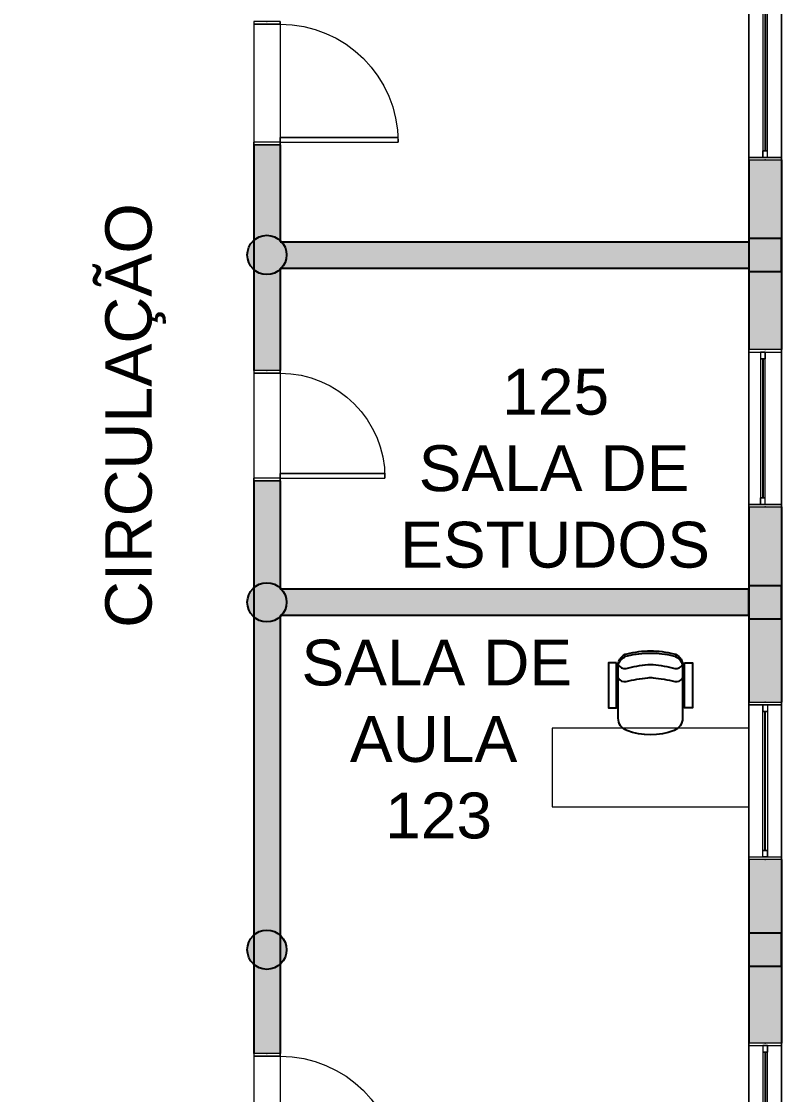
# Model space of a CAD drawing. Header units: metres. Extents: x 512 to 829, y -209 to 245.
# Drawn here: x 688.4 to 694.2, y -95.08 to -86.89 of the extents above; entities that cross this region are included whole.
import ezdxf

# ---------------------------------------------------------------- set-up
doc = ezdxf.new("R2010")
doc.units = ezdxf.units.M
doc.header["$LTSCALE"] = 0.508
doc.set_wipeout_variables(frame=1)
doc.header["$PDSIZE"] = -2
for name, color, linetype, lineweight in [('AMB-NOVOS', 10, 'Continuous', 15), ('None', 7, 'Continuous', 5), ('NãoImprimir', 7, 'Continuous', 5), ('Peitoris', 2, 'Continuous', 5), ('Telhado-Princ', 7, 'Continuous', 5), ('TEXTO', 7, 'Continuous', 15)]:
    doc.layers.add(name, color=color, linetype=linetype, lineweight=lineweight)
doc.layers.add('ARQ-MOB', color=250, linetype='Continuous')
doc.layers.add('ARQ-MOB-CAD', color=250, linetype='Continuous')
doc.styles.add('Arial', font='arial.ttf')

# ---------------------------------------------------------------- blocks, each defined once
blk = doc.blocks.new('Grupo-6493')
at = {"layer": 'None', "color": 7, "linetype": 'Continuous', "lineweight": 5}
for p, q in [((-0.42, 0.1), (-0.42, -0.1)), ((0.42, 0.1), (0.42, -0.1))]:
    blk.add_line(p, q, dxfattribs=at)
blk = doc.blocks.new('Grupo-6494')
at = {"layer": 'None', "color": 7, "linetype": 'Continuous', "lineweight": 5}
for points in [[(-0.42, 0.1), (-0.4, 0.1), (-0.4, -0.1), (-0.42, -0.1)], [(0.4, 0.1), (0.42, 0.1), (0.42, -0.1), (0.4, -0.1)]]:
    blk.add_lwpolyline(points, close=True, dxfattribs=at)
blk = doc.blocks.new('Grupo-6495')
at = {"layer": 'None', "color": 7, "linetype": 'Continuous', "lineweight": 5}
for p, q in [((-0.42, 0.1), (-0.4, 0.1)), ((-0.4, 0.1), (-0.4, -0.1)), ((0.42, 0.1), (0.4, 0.1)), ((0.4, 0.1), (0.4, -0.1)), ((-0.42, -0.1), (-0.4, -0.1)), ((0.42, -0.1), (0.4, -0.1))]:
    blk.add_line(p, q, dxfattribs=at)
at = {"layer": 'None', "color": 7}
for name in ['Grupo-6493', 'Grupo-6494']:
    blk.add_blockref(name, (0, 0), dxfattribs=at)
blk = doc.blocks.new('Grupo-6496')
at = {"layer": 'None', "color": 7, "linetype": 'Continuous', "lineweight": 5}
blk.add_arc((-0.4, 0.1), 0.8, 0, 90, dxfattribs=at)
blk = doc.blocks.new('Grupo-6497')
at = {"layer": 'None', "color": 7, "linetype": 'Continuous', "lineweight": 5}
blk.add_lwpolyline([(-0.4, 0.1), (-0.4, 0.9), (-0.365, 0.9), (-0.365, 0.1)], close=True, dxfattribs=at)
blk = doc.blocks.new('Grupo-6498')
at = {"layer": 'None', "color": 7, "linetype": 'Continuous', "lineweight": 5}
for p, q in [((-0.4, 0.1), (-0.4, 0.9)), ((-0.4, 0.9), (-0.365, 0.9)), ((-0.365, 0.1), (-0.365, 0.9)), ((-0.4, 0.1), (-0.365, 0.1))]:
    blk.add_line(p, q, dxfattribs=at)
at = {"layer": 'None', "color": 7}
blk.add_blockref('Grupo-6497', (0, 0), dxfattribs=at)
blk = doc.blocks.new('Grupo-6499')
at = {"layer": 'Peitoris', "color": 7}
blk.add_blockref('Grupo-6498', (0, 0), dxfattribs=at)
blk = doc.blocks.new('Grupo-6500')
at = {"layer": 'None', "color": 7, "linetype": 'Continuous', "lineweight": 5}
for p, q in [((0.42, 0.1), (-0.42, 0.1)), ((0.42, -0.1), (-0.42, -0.1))]:
    blk.add_line(p, q, dxfattribs=at)
blk = doc.blocks.new('Door (2D)-259')
at = {"layer": 'NãoImprimir', "color": 7, "linetype": 'Continuous', "lineweight": 5}
for p in [(-0.42, 0), (0.42, 0)]:
    blk.add_point(p, dxfattribs=at)
at = {"layer": 'None', "color": 7}
for name in ['Grupo-6499', 'Grupo-6495']:
    blk.add_blockref(name, (0, 0), dxfattribs=at)
at = {"layer": 'Peitoris', "color": 7}
blk.add_blockref('Grupo-6496', (0, 0), dxfattribs=at)
at = {"layer": 'Telhado-Princ', "color": 7}
blk.add_blockref('Grupo-6500', (0, 0), dxfattribs=at)
blk = doc.blocks.new('Grupo-6509')
at = {"layer": 'None', "color": 7, "linetype": 'Continuous', "lineweight": 5}
for p, q in [((-0.47, 0.1), (-0.47, -0.1)), ((0.47, 0.1), (0.47, -0.1))]:
    blk.add_line(p, q, dxfattribs=at)
blk = doc.blocks.new('Grupo-6510')
at = {"layer": 'None', "color": 7, "linetype": 'Continuous', "lineweight": 5}
for points in [[(-0.47, 0.1), (-0.45, 0.1), (-0.45, -0.1), (-0.47, -0.1)], [(0.45, 0.1), (0.47, 0.1), (0.47, -0.1), (0.45, -0.1)]]:
    blk.add_lwpolyline(points, close=True, dxfattribs=at)
blk = doc.blocks.new('Grupo-6511')
at = {"layer": 'None', "color": 7, "linetype": 'Continuous', "lineweight": 5}
for p, q in [((-0.47, 0.1), (-0.45, 0.1)), ((-0.45, 0.1), (-0.45, -0.1)), ((0.47, 0.1), (0.45, 0.1)), ((0.45, 0.1), (0.45, -0.1)), ((-0.47, -0.1), (-0.45, -0.1)), ((0.47, -0.1), (0.45, -0.1))]:
    blk.add_line(p, q, dxfattribs=at)
at = {"layer": 'None', "color": 7}
for name in ['Grupo-6509', 'Grupo-6510']:
    blk.add_blockref(name, (0, 0), dxfattribs=at)
blk = doc.blocks.new('Grupo-6512')
at = {"layer": 'None', "color": 7, "linetype": 'Continuous', "lineweight": 5}
blk.add_arc((-0.45, 0.1), 0.9, 0, 90, dxfattribs=at)
blk = doc.blocks.new('Grupo-6513')
at = {"layer": 'None', "color": 7, "linetype": 'Continuous', "lineweight": 5}
blk.add_lwpolyline([(-0.45, 0.1), (-0.45, 1), (-0.415, 1), (-0.415, 0.1)], close=True, dxfattribs=at)
blk = doc.blocks.new('Grupo-6514')
at = {"layer": 'None', "color": 7, "linetype": 'Continuous', "lineweight": 5}
for p, q in [((-0.45, 0.1), (-0.45, 1)), ((-0.45, 1), (-0.415, 1)), ((-0.415, 0.1), (-0.415, 1)), ((-0.45, 0.1), (-0.415, 0.1))]:
    blk.add_line(p, q, dxfattribs=at)
at = {"layer": 'None', "color": 7}
blk.add_blockref('Grupo-6513', (0, 0), dxfattribs=at)
blk = doc.blocks.new('Grupo-6515')
at = {"layer": 'Peitoris', "color": 7}
blk.add_blockref('Grupo-6514', (0, 0), dxfattribs=at)
blk = doc.blocks.new('Grupo-6516')
at = {"layer": 'None', "color": 7, "linetype": 'Continuous', "lineweight": 5}
for p, q in [((0.47, 0.1), (-0.47, 0.1)), ((0.47, -0.1), (-0.47, -0.1))]:
    blk.add_line(p, q, dxfattribs=at)
blk = doc.blocks.new('Door (2D)-261')
at = {"layer": 'NãoImprimir', "color": 7, "linetype": 'Continuous', "lineweight": 5}
for p in [(-0.47, 0), (0.47, 0)]:
    blk.add_point(p, dxfattribs=at)
at = {"layer": 'None', "color": 7}
for name in ['Grupo-6515', 'Grupo-6511']:
    blk.add_blockref(name, (0, 0), dxfattribs=at)
at = {"layer": 'Peitoris', "color": 7}
blk.add_blockref('Grupo-6512', (0, 0), dxfattribs=at)
at = {"layer": 'Telhado-Princ', "color": 7}
blk.add_blockref('Grupo-6516', (0, 0), dxfattribs=at)
blk = doc.blocks.new('Grupo-6517')
at = {"layer": 'None', "color": 7, "linetype": 'Continuous', "lineweight": 5}
for p, q in [((-0.47, 0.1), (-0.47, -0.1)), ((0.47, 0.1), (0.47, -0.1))]:
    blk.add_line(p, q, dxfattribs=at)
blk = doc.blocks.new('Grupo-6518')
at = {"layer": 'None', "color": 7, "linetype": 'Continuous', "lineweight": 5}
for points in [[(-0.47, 0.1), (-0.45, 0.1), (-0.45, -0.1), (-0.47, -0.1)], [(0.45, 0.1), (0.47, 0.1), (0.47, -0.1), (0.45, -0.1)]]:
    blk.add_lwpolyline(points, close=True, dxfattribs=at)
blk = doc.blocks.new('Grupo-6519')
at = {"layer": 'None', "color": 7, "linetype": 'Continuous', "lineweight": 5}
for p, q in [((-0.47, 0.1), (-0.45, 0.1)), ((-0.45, 0.1), (-0.45, -0.1)), ((0.47, 0.1), (0.45, 0.1)), ((0.45, 0.1), (0.45, -0.1)), ((-0.47, -0.1), (-0.45, -0.1)), ((0.47, -0.1), (0.45, -0.1))]:
    blk.add_line(p, q, dxfattribs=at)
at = {"layer": 'None', "color": 7}
for name in ['Grupo-6517', 'Grupo-6518']:
    blk.add_blockref(name, (0, 0), dxfattribs=at)
blk = doc.blocks.new('Grupo-6520')
at = {"layer": 'None', "color": 7, "linetype": 'Continuous', "lineweight": 5}
blk.add_arc((-0.45, 0.1), 0.9, 0, 90, dxfattribs=at)
blk = doc.blocks.new('Grupo-6521')
at = {"layer": 'None', "color": 7, "linetype": 'Continuous', "lineweight": 5}
blk.add_lwpolyline([(-0.45, 0.1), (-0.45, 1), (-0.415, 1), (-0.415, 0.1)], close=True, dxfattribs=at)
blk = doc.blocks.new('Grupo-6522')
at = {"layer": 'None', "color": 7, "linetype": 'Continuous', "lineweight": 5}
for p, q in [((-0.45, 0.1), (-0.45, 1)), ((-0.45, 1), (-0.415, 1)), ((-0.415, 0.1), (-0.415, 1)), ((-0.45, 0.1), (-0.415, 0.1))]:
    blk.add_line(p, q, dxfattribs=at)
at = {"layer": 'None', "color": 7}
blk.add_blockref('Grupo-6521', (0, 0), dxfattribs=at)
blk = doc.blocks.new('Grupo-6523')
at = {"layer": 'Peitoris', "color": 7}
blk.add_blockref('Grupo-6522', (0, 0), dxfattribs=at)
blk = doc.blocks.new('Grupo-6524')
at = {"layer": 'None', "color": 7, "linetype": 'Continuous', "lineweight": 5}
for p, q in [((0.47, 0.1), (-0.47, 0.1)), ((0.47, -0.1), (-0.47, -0.1))]:
    blk.add_line(p, q, dxfattribs=at)
blk = doc.blocks.new('Door (2D)-262')
at = {"layer": 'NãoImprimir', "color": 7, "linetype": 'Continuous', "lineweight": 5}
for p in [(-0.47, 0), (0.47, 0)]:
    blk.add_point(p, dxfattribs=at)
at = {"layer": 'None', "color": 7}
for name in ['Grupo-6523', 'Grupo-6519']:
    blk.add_blockref(name, (0, 0), dxfattribs=at)
at = {"layer": 'Peitoris', "color": 7}
blk.add_blockref('Grupo-6520', (0, 0), dxfattribs=at)
at = {"layer": 'Telhado-Princ', "color": 7}
blk.add_blockref('Grupo-6524', (0, 0), dxfattribs=at)
blk = doc.blocks.new('Grupo-6677')
at = {"layer": 'None', "color": 7, "linetype": 'Continuous', "lineweight": 5}
for points in [[(-0.6, 0.125), (-0.58095, 0.125), (-0.58095, -0.125), (-0.6, -0.125)], [(0.58095, 0.125), (0.6, 0.125), (0.6, -0.125), (0.58095, -0.125)]]:
    blk.add_lwpolyline(points, close=True, dxfattribs=at)
blk = doc.blocks.new('Grupo-6678')
at = {"layer": 'None', "color": 7, "linetype": 'Continuous', "lineweight": 5}
for p, q in [((-0.6, 0.125), (-0.58095, 0.125)), ((-0.58095, 0.125), (-0.58095, -0.125)), ((0.6, 0.125), (0.58095, 0.125)), ((0.58095, 0.125), (0.58095, -0.125)), ((-0.6, -0.125), (-0.58095, -0.125)), ((0.6, -0.125), (0.58095, -0.125))]:
    blk.add_line(p, q, dxfattribs=at)
at = {"layer": 'None', "color": 7}
blk.add_blockref('Grupo-6677', (0, 0), dxfattribs=at)
blk = doc.blocks.new('Grupo-6679')
at = {"layer": 'None', "color": 7, "linetype": 'Continuous', "lineweight": 5}
for p, q in [((-0.58095, 0.034925), (-0.58095, 0)), ((0.58095, 0.034925), (0.58095, 0))]:
    blk.add_line(p, q, dxfattribs=at)
blk = doc.blocks.new('Grupo-6680')
at = {"layer": 'None', "color": 7, "linetype": 'Continuous', "lineweight": 5}
for points in [[(-0.58095, 0.034925), (-0.53015, 0.034925), (-0.53015, 0), (-0.58095, 0)], [(0.53015, 0.034925), (0.58095, 0.034925), (0.58095, 0), (0.53015, 0)]]:
    blk.add_lwpolyline(points, close=True, dxfattribs=at)
blk = doc.blocks.new('Grupo-6681')
at = {"layer": 'None', "color": 7, "linetype": 'Continuous', "lineweight": 5}
for p, q in [((-0.58095, 0.034925), (-0.53015, 0.034925)), ((-0.58095, 0), (-0.53015, 0)), ((-0.53015, 0.034925), (-0.53015, 0)), ((0.58095, 0.034925), (0.53015, 0.034925)), ((0.53015, 0.034925), (0.53015, 0)), ((0.58095, 0), (0.53015, 0))]:
    blk.add_line(p, q, dxfattribs=at)
blk.add_lwpolyline([(-0.53015, 0.034925), (0.53015, 0.034925), (0.53015, 0), (-0.53015, 0)], close=True, dxfattribs=at)
at = {"layer": 'None', "color": 7}
for name in ['Grupo-6679', 'Grupo-6680']:
    blk.add_blockref(name, (0, 0), dxfattribs=at)
blk = doc.blocks.new('Grupo-6683')
at = {"layer": 'None', "color": 7, "linetype": 'Continuous', "lineweight": 25}
for p, q in [((-0.5302, 0.0181), (0.5302, 0.0181)), ((-0.5302, 0.0168), (0.5302, 0.0168))]:
    blk.add_line(p, q, dxfattribs=at)
blk = doc.blocks.new('Grupo-6684')
at = {"layer": 'None', "color": 7, "linetype": 'Continuous', "lineweight": 20}
for p, q in [((0.6, 0.125), (-0.6, 0.125)), ((0.6, -0.125), (-0.6, -0.125))]:
    blk.add_line(p, q, dxfattribs=at)
blk = doc.blocks.new('Window (2D)-524')
at = {"color": 7, "linetype": 'Continuous', "lineweight": 5}
blk.add_wipeout([(-0.6, 0.125), (0.6, 0.125), (0.6, -0.125), (-0.6, -0.125)], dxfattribs=at).dxf.layer = 'None'
at = {"layer": 'None', "color": 7, "linetype": 'Continuous', "lineweight": 5}
for p, q in [((-0.6, 0.125), (0.6, 0.125)), ((-0.6, -0.125), (0.6, -0.125))]:
    blk.add_line(p, q, dxfattribs=at)
at = {"layer": 'NãoImprimir', "linetype": 'Continuous'}
for p in [(-0.6, 0), (0.6, 0)]:
    blk.add_point(p, dxfattribs=at)
at = {"layer": 'None', "color": 7}
blk.add_blockref('Grupo-6678', (0, 0), dxfattribs=at)
at = {"layer": 'Peitoris'}
for name in ['Grupo-6681', 'Grupo-6683']:
    blk.add_blockref(name, (0, 0), dxfattribs=at)
at = {"layer": 'Telhado-Princ'}
blk.add_blockref('Grupo-6684', (0, 0), dxfattribs=at)
blk = doc.blocks.new('Grupo-6717')
at = {"layer": 'None', "color": 7, "linetype": 'Continuous', "lineweight": 5}
for points in [[(-0.6, 0.125), (-0.58095, 0.125), (-0.58095, -0.125), (-0.6, -0.125)], [(0.58095, 0.125), (0.6, 0.125), (0.6, -0.125), (0.58095, -0.125)]]:
    blk.add_lwpolyline(points, close=True, dxfattribs=at)
blk = doc.blocks.new('Grupo-6718')
at = {"layer": 'None', "color": 7, "linetype": 'Continuous', "lineweight": 5}
for p, q in [((-0.6, 0.125), (-0.58095, 0.125)), ((-0.58095, 0.125), (-0.58095, -0.125)), ((0.6, 0.125), (0.58095, 0.125)), ((0.58095, 0.125), (0.58095, -0.125)), ((-0.6, -0.125), (-0.58095, -0.125)), ((0.6, -0.125), (0.58095, -0.125))]:
    blk.add_line(p, q, dxfattribs=at)
at = {"layer": 'None', "color": 7}
blk.add_blockref('Grupo-6717', (0, 0), dxfattribs=at)
blk = doc.blocks.new('Grupo-6719')
at = {"layer": 'None', "color": 7, "linetype": 'Continuous', "lineweight": 5}
for p, q in [((-0.5809, 0.0175), (-0.5809, -0.0175)), ((0.5809, 0.0175), (0.5809, -0.0175))]:
    blk.add_line(p, q, dxfattribs=at)
blk = doc.blocks.new('Grupo-6720')
at = {"layer": 'None', "color": 7, "linetype": 'Continuous', "lineweight": 5}
for points in [[(-0.5809, 0.0175), (-0.5302, 0.0175), (-0.5302, -0.0175), (-0.5809, -0.0175)], [(0.5302, 0.0175), (0.5809, 0.0175), (0.5809, -0.0175), (0.5302, -0.0175)]]:
    blk.add_lwpolyline(points, close=True, dxfattribs=at)
blk = doc.blocks.new('Grupo-6721')
at = {"layer": 'None', "color": 7, "linetype": 'Continuous', "lineweight": 5}
for p, q in [((-0.5809, 0.0175), (-0.5302, 0.0175)), ((-0.5302, 0.0175), (-0.5302, -0.0175)), ((0.5809, 0.0175), (0.5302, 0.0175)), ((0.5302, 0.0175), (0.5302, -0.0175)), ((-0.5809, -0.0175), (-0.5302, -0.0175)), ((0.5809, -0.0175), (0.5302, -0.0175))]:
    blk.add_line(p, q, dxfattribs=at)
blk.add_lwpolyline([(-0.5302, 0.0175), (0.5302, 0.0175), (0.5302, -0.0175), (-0.5302, -0.0175)], close=True, dxfattribs=at)
at = {"layer": 'None', "color": 7}
for name in ['Grupo-6719', 'Grupo-6720']:
    blk.add_blockref(name, (0, 0), dxfattribs=at)
blk = doc.blocks.new('Grupo-6723')
at = {"layer": 'None', "color": 7, "linetype": 'Continuous', "lineweight": 25}
for p, q in [((-0.53015, 0.000635), (0.53015, 0.000635)), ((-0.53015, -0.000635), (0.53015, -0.000635))]:
    blk.add_line(p, q, dxfattribs=at)
blk = doc.blocks.new('Grupo-6724')
at = {"layer": 'None', "color": 7, "linetype": 'Continuous', "lineweight": 20}
for p, q in [((0.6, 0.125), (-0.6, 0.125)), ((0.6, -0.125), (-0.6, -0.125))]:
    blk.add_line(p, q, dxfattribs=at)
blk = doc.blocks.new('Window (2D)-529')
at = {"color": 7, "linetype": 'Continuous', "lineweight": 5}
blk.add_wipeout([(-0.6, 0.125), (0.6, 0.125), (0.6, -0.125), (-0.6, -0.125)], dxfattribs=at).dxf.layer = 'None'
at = {"layer": 'None', "color": 7, "linetype": 'Continuous', "lineweight": 5}
for p, q in [((-0.6, 0.125), (0.6, 0.125)), ((-0.6, -0.125), (0.6, -0.125))]:
    blk.add_line(p, q, dxfattribs=at)
at = {"layer": 'NãoImprimir', "linetype": 'Continuous'}
for p in [(-0.6, 0), (0.6, 0)]:
    blk.add_point(p, dxfattribs=at)
at = {"layer": 'None', "color": 7}
blk.add_blockref('Grupo-6718', (0, 0), dxfattribs=at)
at = {"layer": 'Peitoris'}
for name in ['Grupo-6721', 'Grupo-6723']:
    blk.add_blockref(name, (0, 0), dxfattribs=at)
at = {"layer": 'Telhado-Princ'}
blk.add_blockref('Grupo-6724', (0, 0), dxfattribs=at)
blk = doc.blocks.new('Grupo-6725')
at = {"layer": 'None', "color": 7, "linetype": 'Continuous', "lineweight": 5}
for points in [[(-0.6, 0.125), (-0.58095, 0.125), (-0.58095, -0.125), (-0.6, -0.125)], [(0.58095, 0.125), (0.6, 0.125), (0.6, -0.125), (0.58095, -0.125)]]:
    blk.add_lwpolyline(points, close=True, dxfattribs=at)
blk = doc.blocks.new('Grupo-6726')
at = {"layer": 'None', "color": 7, "linetype": 'Continuous', "lineweight": 5}
for p, q in [((-0.6, 0.125), (-0.58095, 0.125)), ((-0.58095, 0.125), (-0.58095, -0.125)), ((0.6, 0.125), (0.58095, 0.125)), ((0.58095, 0.125), (0.58095, -0.125)), ((-0.6, -0.125), (-0.58095, -0.125)), ((0.6, -0.125), (0.58095, -0.125))]:
    blk.add_line(p, q, dxfattribs=at)
at = {"layer": 'None', "color": 7}
blk.add_blockref('Grupo-6725', (0, 0), dxfattribs=at)
blk = doc.blocks.new('Grupo-6727')
at = {"layer": 'None', "color": 7, "linetype": 'Continuous', "lineweight": 5}
for p, q in [((-0.5809, 0.0175), (-0.5809, -0.0175)), ((0.5809, 0.0175), (0.5809, -0.0175))]:
    blk.add_line(p, q, dxfattribs=at)
blk = doc.blocks.new('Grupo-6728')
at = {"layer": 'None', "color": 7, "linetype": 'Continuous', "lineweight": 5}
for points in [[(-0.5809, 0.0175), (-0.5302, 0.0175), (-0.5302, -0.0175), (-0.5809, -0.0175)], [(0.5302, 0.0175), (0.5809, 0.0175), (0.5809, -0.0175), (0.5302, -0.0175)]]:
    blk.add_lwpolyline(points, close=True, dxfattribs=at)
blk = doc.blocks.new('Grupo-6729')
at = {"layer": 'None', "color": 7, "linetype": 'Continuous', "lineweight": 5}
for p, q in [((-0.5809, 0.0175), (-0.5302, 0.0175)), ((-0.5302, 0.0175), (-0.5302, -0.0175)), ((0.5809, 0.0175), (0.5302, 0.0175)), ((0.5302, 0.0175), (0.5302, -0.0175)), ((-0.5809, -0.0175), (-0.5302, -0.0175)), ((0.5809, -0.0175), (0.5302, -0.0175))]:
    blk.add_line(p, q, dxfattribs=at)
blk.add_lwpolyline([(-0.5302, 0.0175), (0.5302, 0.0175), (0.5302, -0.0175), (-0.5302, -0.0175)], close=True, dxfattribs=at)
at = {"layer": 'None', "color": 7}
for name in ['Grupo-6727', 'Grupo-6728']:
    blk.add_blockref(name, (0, 0), dxfattribs=at)
blk = doc.blocks.new('Grupo-6731')
at = {"layer": 'None', "color": 7, "linetype": 'Continuous', "lineweight": 25}
for p, q in [((-0.53015, 0.000635), (0.53015, 0.000635)), ((-0.53015, -0.000635), (0.53015, -0.000635))]:
    blk.add_line(p, q, dxfattribs=at)
blk = doc.blocks.new('Grupo-6732')
at = {"layer": 'None', "color": 7, "linetype": 'Continuous', "lineweight": 20}
for p, q in [((0.6, 0.125), (-0.6, 0.125)), ((0.6, -0.125), (-0.6, -0.125))]:
    blk.add_line(p, q, dxfattribs=at)
blk = doc.blocks.new('Window (2D)-530')
at = {"color": 7, "linetype": 'Continuous', "lineweight": 5}
blk.add_wipeout([(-0.6, 0.125), (0.6, 0.125), (0.6, -0.125), (-0.6, -0.125)], dxfattribs=at).dxf.layer = 'None'
at = {"layer": 'None', "color": 7, "linetype": 'Continuous', "lineweight": 5}
for p, q in [((-0.6, 0.125), (0.6, 0.125)), ((-0.6, -0.125), (0.6, -0.125))]:
    blk.add_line(p, q, dxfattribs=at)
at = {"layer": 'NãoImprimir', "linetype": 'Continuous'}
for p in [(-0.6, 0), (0.6, 0)]:
    blk.add_point(p, dxfattribs=at)
at = {"layer": 'None', "color": 7}
blk.add_blockref('Grupo-6726', (0, 0), dxfattribs=at)
at = {"layer": 'Peitoris'}
for name in ['Grupo-6729', 'Grupo-6731']:
    blk.add_blockref(name, (0, 0), dxfattribs=at)
at = {"layer": 'Telhado-Princ'}
blk.add_blockref('Grupo-6732', (0, 0), dxfattribs=at)
blk = doc.blocks.new('Grupo-6733')
at = {"layer": 'None', "color": 7, "linetype": 'Continuous', "lineweight": 5}
for points in [[(-0.6, 0.125), (-0.58095, 0.125), (-0.58095, -0.125), (-0.6, -0.125)], [(0.58095, 0.125), (0.6, 0.125), (0.6, -0.125), (0.58095, -0.125)]]:
    blk.add_lwpolyline(points, close=True, dxfattribs=at)
blk = doc.blocks.new('Grupo-6734')
at = {"layer": 'None', "color": 7, "linetype": 'Continuous', "lineweight": 5}
for p, q in [((-0.6, 0.125), (-0.58095, 0.125)), ((-0.58095, 0.125), (-0.58095, -0.125)), ((0.6, 0.125), (0.58095, 0.125)), ((0.58095, 0.125), (0.58095, -0.125)), ((-0.6, -0.125), (-0.58095, -0.125)), ((0.6, -0.125), (0.58095, -0.125))]:
    blk.add_line(p, q, dxfattribs=at)
at = {"layer": 'None', "color": 7}
blk.add_blockref('Grupo-6733', (0, 0), dxfattribs=at)
blk = doc.blocks.new('Grupo-6735')
at = {"layer": 'None', "color": 7, "linetype": 'Continuous', "lineweight": 5}
for p, q in [((-0.5809, 0.0175), (-0.5809, -0.0175)), ((0.5809, 0.0175), (0.5809, -0.0175))]:
    blk.add_line(p, q, dxfattribs=at)
blk = doc.blocks.new('Grupo-6736')
at = {"layer": 'None', "color": 7, "linetype": 'Continuous', "lineweight": 5}
for points in [[(-0.5809, 0.0175), (-0.5302, 0.0175), (-0.5302, -0.0175), (-0.5809, -0.0175)], [(0.5302, 0.0175), (0.5809, 0.0175), (0.5809, -0.0175), (0.5302, -0.0175)]]:
    blk.add_lwpolyline(points, close=True, dxfattribs=at)
blk = doc.blocks.new('Grupo-6737')
at = {"layer": 'None', "color": 7, "linetype": 'Continuous', "lineweight": 5}
for p, q in [((-0.5809, 0.0175), (-0.5302, 0.0175)), ((-0.5302, 0.0175), (-0.5302, -0.0175)), ((0.5809, 0.0175), (0.5302, 0.0175)), ((0.5302, 0.0175), (0.5302, -0.0175)), ((-0.5809, -0.0175), (-0.5302, -0.0175)), ((0.5809, -0.0175), (0.5302, -0.0175))]:
    blk.add_line(p, q, dxfattribs=at)
blk.add_lwpolyline([(-0.5302, 0.0175), (0.5302, 0.0175), (0.5302, -0.0175), (-0.5302, -0.0175)], close=True, dxfattribs=at)
at = {"layer": 'None', "color": 7}
for name in ['Grupo-6735', 'Grupo-6736']:
    blk.add_blockref(name, (0, 0), dxfattribs=at)
blk = doc.blocks.new('Grupo-6739')
at = {"layer": 'None', "color": 7, "linetype": 'Continuous', "lineweight": 25}
for p, q in [((-0.53015, 0.000635), (0.53015, 0.000635)), ((-0.53015, -0.000635), (0.53015, -0.000635))]:
    blk.add_line(p, q, dxfattribs=at)
blk = doc.blocks.new('Grupo-6740')
at = {"layer": 'None', "color": 7, "linetype": 'Continuous', "lineweight": 20}
for p, q in [((0.6, 0.125), (-0.6, 0.125)), ((0.6, -0.125), (-0.6, -0.125))]:
    blk.add_line(p, q, dxfattribs=at)
blk = doc.blocks.new('Window (2D)-531')
at = {"color": 7, "linetype": 'Continuous', "lineweight": 5}
blk.add_wipeout([(-0.6, 0.125), (0.6, 0.125), (0.6, -0.125), (-0.6, -0.125)], dxfattribs=at).dxf.layer = 'None'
at = {"layer": 'None', "color": 7, "linetype": 'Continuous', "lineweight": 5}
for p, q in [((-0.6, 0.125), (0.6, 0.125)), ((-0.6, -0.125), (0.6, -0.125))]:
    blk.add_line(p, q, dxfattribs=at)
at = {"layer": 'NãoImprimir', "linetype": 'Continuous'}
for p in [(-0.6, 0), (0.6, 0)]:
    blk.add_point(p, dxfattribs=at)
at = {"layer": 'None', "color": 7}
blk.add_blockref('Grupo-6734', (0, 0), dxfattribs=at)
at = {"layer": 'Peitoris'}
for name in ['Grupo-6737', 'Grupo-6739']:
    blk.add_blockref(name, (0, 0), dxfattribs=at)
at = {"layer": 'Telhado-Princ'}
blk.add_blockref('Grupo-6740', (0, 0), dxfattribs=at)
blk = doc.blocks.new('Grupo-6785')
at = {"layer": 'None', "linetype": 'Continuous', "lineweight": 0}
for points in [[(-25.2751, 4.7869), (-25.2751, 4.5369), (-25.0251, 4.5369), (-25.0251, 4.7869)], [(-15.5751, 4.7869), (-15.5751, 4.5369), (-15.3251, 4.5369), (-15.3251, 4.7869)]]:
    blk.add_hatch(color=255, dxfattribs=at).paths.add_polyline_path(points)
h = blk.add_hatch(color=255, dxfattribs=at)
edge = h.paths.add_edge_path()
edge.add_arc((-21.3501, 4.6619), 0.15, 0, 360, ccw=False)
h = blk.add_hatch(color=255, dxfattribs=at)
edge = h.paths.add_edge_path()
edge.add_arc((-19.2501, 4.6619), 0.15, 0, 360, ccw=False)
at = {"layer": 'None', "color": 7, "linetype": 'Continuous', "lineweight": 25}
for points in [[(-25.2751, 4.7869), (-25.2751, 4.5369), (-25.0251, 4.5369), (-25.0251, 4.7869)], [(-15.5751, 4.7869), (-15.5751, 4.5369), (-15.3251, 4.5369), (-15.3251, 4.7869)]]:
    blk.add_lwpolyline(points, close=True, dxfattribs=at)
for centre in [(-21.3501, 4.6619), (-19.2501, 4.6619)]:
    blk.add_circle(centre, 0.15, dxfattribs=at)
blk = doc.blocks.new('Grupo-6786')
at = {"layer": 'None', "linetype": 'Continuous', "lineweight": 0}
h = blk.add_hatch(color=255, dxfattribs=at)
edge = h.paths.add_edge_path()
edge.add_arc((-21.3501, 7.3119), 0.15, 0, 360, ccw=False)
h = blk.add_hatch(color=255, dxfattribs=at)
edge = h.paths.add_edge_path()
edge.add_arc((-19.2501, 7.3119), 0.15, 0, 360, ccw=False)
for points in [[(-25.2751, 7.4369), (-25.2751, 7.1869), (-25.0251, 7.1869), (-25.0251, 7.4369)], [(-15.5751, 7.4369), (-15.5751, 7.1869), (-15.3251, 7.1869), (-15.3251, 7.4369)]]:
    blk.add_hatch(color=255, dxfattribs=at).paths.add_polyline_path(points)
at = {"layer": 'None', "color": 7, "linetype": 'Continuous', "lineweight": 25}
for points in [[(-25.2751, 7.4369), (-25.2751, 7.1869), (-25.0251, 7.1869), (-25.0251, 7.4369)], [(-15.5751, 7.4369), (-15.5751, 7.1869), (-15.3251, 7.1869), (-15.3251, 7.4369)]]:
    blk.add_lwpolyline(points, close=True, dxfattribs=at)
for centre in [(-21.3501, 7.3119), (-19.2501, 7.3119)]:
    blk.add_circle(centre, 0.15, dxfattribs=at)
blk = doc.blocks.new('Grupo-6787')
at = {"layer": 'None', "linetype": 'Continuous', "lineweight": 0}
for points in [[(-25.2751, 10.0869), (-25.2751, 9.8369), (-25.0251, 9.8369), (-25.0251, 10.0869)], [(-15.5751, 10.0869), (-15.5751, 9.8369), (-15.3251, 9.8369), (-15.3251, 10.0869)]]:
    blk.add_hatch(color=255, dxfattribs=at).paths.add_polyline_path(points)
h = blk.add_hatch(color=255, dxfattribs=at)
edge = h.paths.add_edge_path()
edge.add_arc((-21.3501, 9.9619), 0.15, 0, 360, ccw=False)
h = blk.add_hatch(color=255, dxfattribs=at)
edge = h.paths.add_edge_path()
edge.add_arc((-19.2501, 9.9619), 0.15, 0, 360, ccw=False)
at = {"layer": 'None', "color": 7, "linetype": 'Continuous', "lineweight": 25}
for points in [[(-25.2751, 10.0869), (-25.2751, 9.8369), (-25.0251, 9.8369), (-25.0251, 10.0869)], [(-15.5751, 10.0869), (-15.5751, 9.8369), (-15.3251, 9.8369), (-15.3251, 10.0869)]]:
    blk.add_lwpolyline(points, close=True, dxfattribs=at)
for centre in [(-21.3501, 9.9619), (-19.2501, 9.9619)]:
    blk.add_circle(centre, 0.15, dxfattribs=at)
blk = doc.blocks.new('Grupo-6793')
at = {"layer": 'None', "color": 7}
for name in ['Grupo-6787', 'Grupo-6786', 'Grupo-6785']:
    blk.add_blockref(name, (0, 0), dxfattribs=at)
blk = doc.blocks.new('35S66S7401')
at = {"layer": 'ARQ-MOB-CAD'}
blk.add_lwpolyline([(-0.1801, 0.0827, 0.181476), (0.1801, 0.0827, 0.312558), (0.245, 0.1763), (0.245, 0.5838, 0.34754), (0.178, 0.6685, 0.059745), (0, 0.69, 0.059745), (-0.178, 0.6685, 0.34754), (-0.245, 0.5838), (-0.245, 0.1763, 0.312558)], format="xyb", close=True, dxfattribs=at)
for points in [[(0.245, 0.5838, 0.272556), (0.1742, 0.6526, 0.059776), (0, 0.6737, 0.059776), (-0.1742, 0.6526, 0.272556), (-0.245, 0.5838, 0.278118)], [(0.245, 0.5838, -0.342833), (0.1863, 0.5565, 0.037263), (0.0196, 0.5856, 0.049093), (-0.0196, 0.5856, 0.037263), (-0.1863, 0.5565, -0.342833), (-0.245, 0.5838)], [(0.245, 0.4836, -0.342833), (0.1863, 0.4564, 0.037263), (0.0196, 0.4854, 0.049093), (-0.0196, 0.4854, 0.037263), (-0.1863, 0.4564, -0.342833), (-0.245, 0.4836)]]:
    blk.add_lwpolyline(points, format="xyb", dxfattribs=at)
for points in [[(-0.26, 0.5994), (-0.32, 0.5994), (-0.32, 0.2544), (-0.26, 0.2544)], [(0.26, 0.5994), (0.32, 0.5994), (0.32, 0.2544), (0.26, 0.2544)]]:
    blk.add_lwpolyline(points, close=True, dxfattribs=at)

msp = doc.modelspace()

# ---------------------------------------------------------------- linework, layer by layer
at = {"layer": 'None', "color": 7, "linetype": 'Continuous', "lineweight": 25}
for p, q in [((690.1729, -87.8334), (690.1729, -89.5568)), ((690.3729, -87.8334), (690.3729, -88.575)), ((693.9479, -87.95), (693.9479, -88.575)), ((694.1979, -87.95), (694.1979, -89.3968)), ((690.3729, -88.575), (693.9479, -88.575)), ((690.3729, -88.775), (693.9479, -88.775)), ((690.3729, -88.775), (690.3729, -89.5568)), ((693.9479, -88.775), (693.9479, -89.3968)), ((690.1729, -90.3968), (690.1729, -94.7668)), ((690.3729, -90.3968), (690.3729, -91.225)), ((693.9479, -90.5968), (693.9479, -91.225)), ((694.1979, -90.5968), (694.1979, -92.0868)), ((693.9479, -91.225), (690.3729, -91.225)), ((693.9479, -91.425), (693.9479, -91.225)), ((690.3729, -91.425), (690.3729, -94.7668)), ((693.9479, -91.425), (690.3729, -91.425)), ((693.9479, -91.425), (693.9479, -92.0868)), ((693.9479, -93.2868), (693.9479, -94.6868)), ((694.1979, -93.2868), (694.1979, -94.6868))]:
    msp.add_line(p, q, dxfattribs=at)
at = {"layer": 'None', "color": 250, "linetype": 'Continuous'}
for points in [[(690.1729, -87.8334), (690.3729, -87.8334), (690.1729, -89.5568), (690.3729, -89.5568)], [(693.9479, -87.95), (694.1979, -87.95), (693.9479, -89.3968), (694.1979, -89.3968)], [(690.3729, -88.775), (690.3729, -88.575), (693.9479, -88.775), (693.9479, -88.575)], [(690.1729, -90.3968), (690.3729, -90.3968), (690.1729, -94.7668), (690.3729, -94.7668)], [(693.9479, -90.5968), (694.1979, -90.5968), (693.9479, -92.0868), (694.1979, -92.0868)], [(693.9479, -91.225), (693.9479, -91.425), (690.3729, -91.225), (690.3729, -91.425)], [(693.9479, -93.2868), (694.1979, -93.2868), (693.9479, -94.6868), (694.1979, -94.6868)]]:
    msp.add_solid(points, dxfattribs=at)

# ---------------------------------------------------------------- block references
at = {"layer": 'None', "color": 7, "xscale": -1, "rotation": 270}
for name, p in [('Door (2D)-261', (690.2729, -87.3634)), ('Door (2D)-259', (690.2729, -89.9768)), ('Door (2D)-262', (690.2729, -95.2368))]:
    msp.add_blockref(name, p, dxfattribs=at)
at = {"layer": 'None', "linetype": 'Continuous', "lineweight": 0, "xscale": -1}
msp.add_blockref('35S66S7401', (693.1979, -92.3854), dxfattribs=at)

# ---------------------------------------------------------------- texts
at = {"layer": 'AMB-NOVOS', "linetype": 'Continuous', "lineweight": 0, "char_height": 0.35, "attachment_point": 1}
for s, width, insert in [('\\pi0.95889;{\\fArial|b0|i0|c0|p34;125\\P\\pi0.3218;SALA DE \\P\\pi0.1807;ESTUDOS}', 2.660747, (691.1084, -89.5432)), ('\\pi0.24394;{\\fArial|b0|i0|c0|p34;SALA DE \\P\\pi0.61352;AULA\\P\\pi0.88235;123}', 2.505044, (690.2919, -91.6092))]:
    msp.add_mtext_dynamic_manual_height_columns(s, width=width, gutter_width=1, heights=[0], dxfattribs=dict(at, insert=insert))
at = {"layer": 'TEXTO', "color": 7, "insert": (689.0396, -89.8999), "char_height": 0.3537, "attachment_point": 2, "rotation": 90, "line_spacing_factor": 0.96736, "style": 'Arial'}
msp.add_mtext('CIRCULAÇÃO', dxfattribs=at)

# ---------------------------------------------------------------- next in the draw order: block references
at = {"layer": 'None', "color": 7, "xscale": -1, "rotation": 90}
for name, p in [('Window (2D)-529', (694.0729, -87.35)), ('Window (2D)-524', (694.0729, -89.9968)), ('Window (2D)-531', (694.0729, -95.2868))]:
    msp.add_blockref(name, p, dxfattribs=at)
at = {"layer": 'None', "color": 7, "rotation": 90}
msp.add_blockref('Window (2D)-530', (694.0729, -92.6868), dxfattribs=at)

# ---------------------------------------------------------------- next in the draw order: linework, layer by layer
at = {"layer": 'ARQ-MOB', "linetype": 'Continuous', "lineweight": 0}
msp.add_lwpolyline([(692.4479, -92.8854), (693.9479, -92.8854), (693.9479, -92.2854), (692.4479, -92.2854)], close=True, dxfattribs=at)

# ---------------------------------------------------------------- next in the draw order: block references
at = {"layer": 'None', "color": 7}
msp.add_blockref('Grupo-6793', (709.523, -98.6368), dxfattribs=at)

doc.saveas('drawing.dxf')
